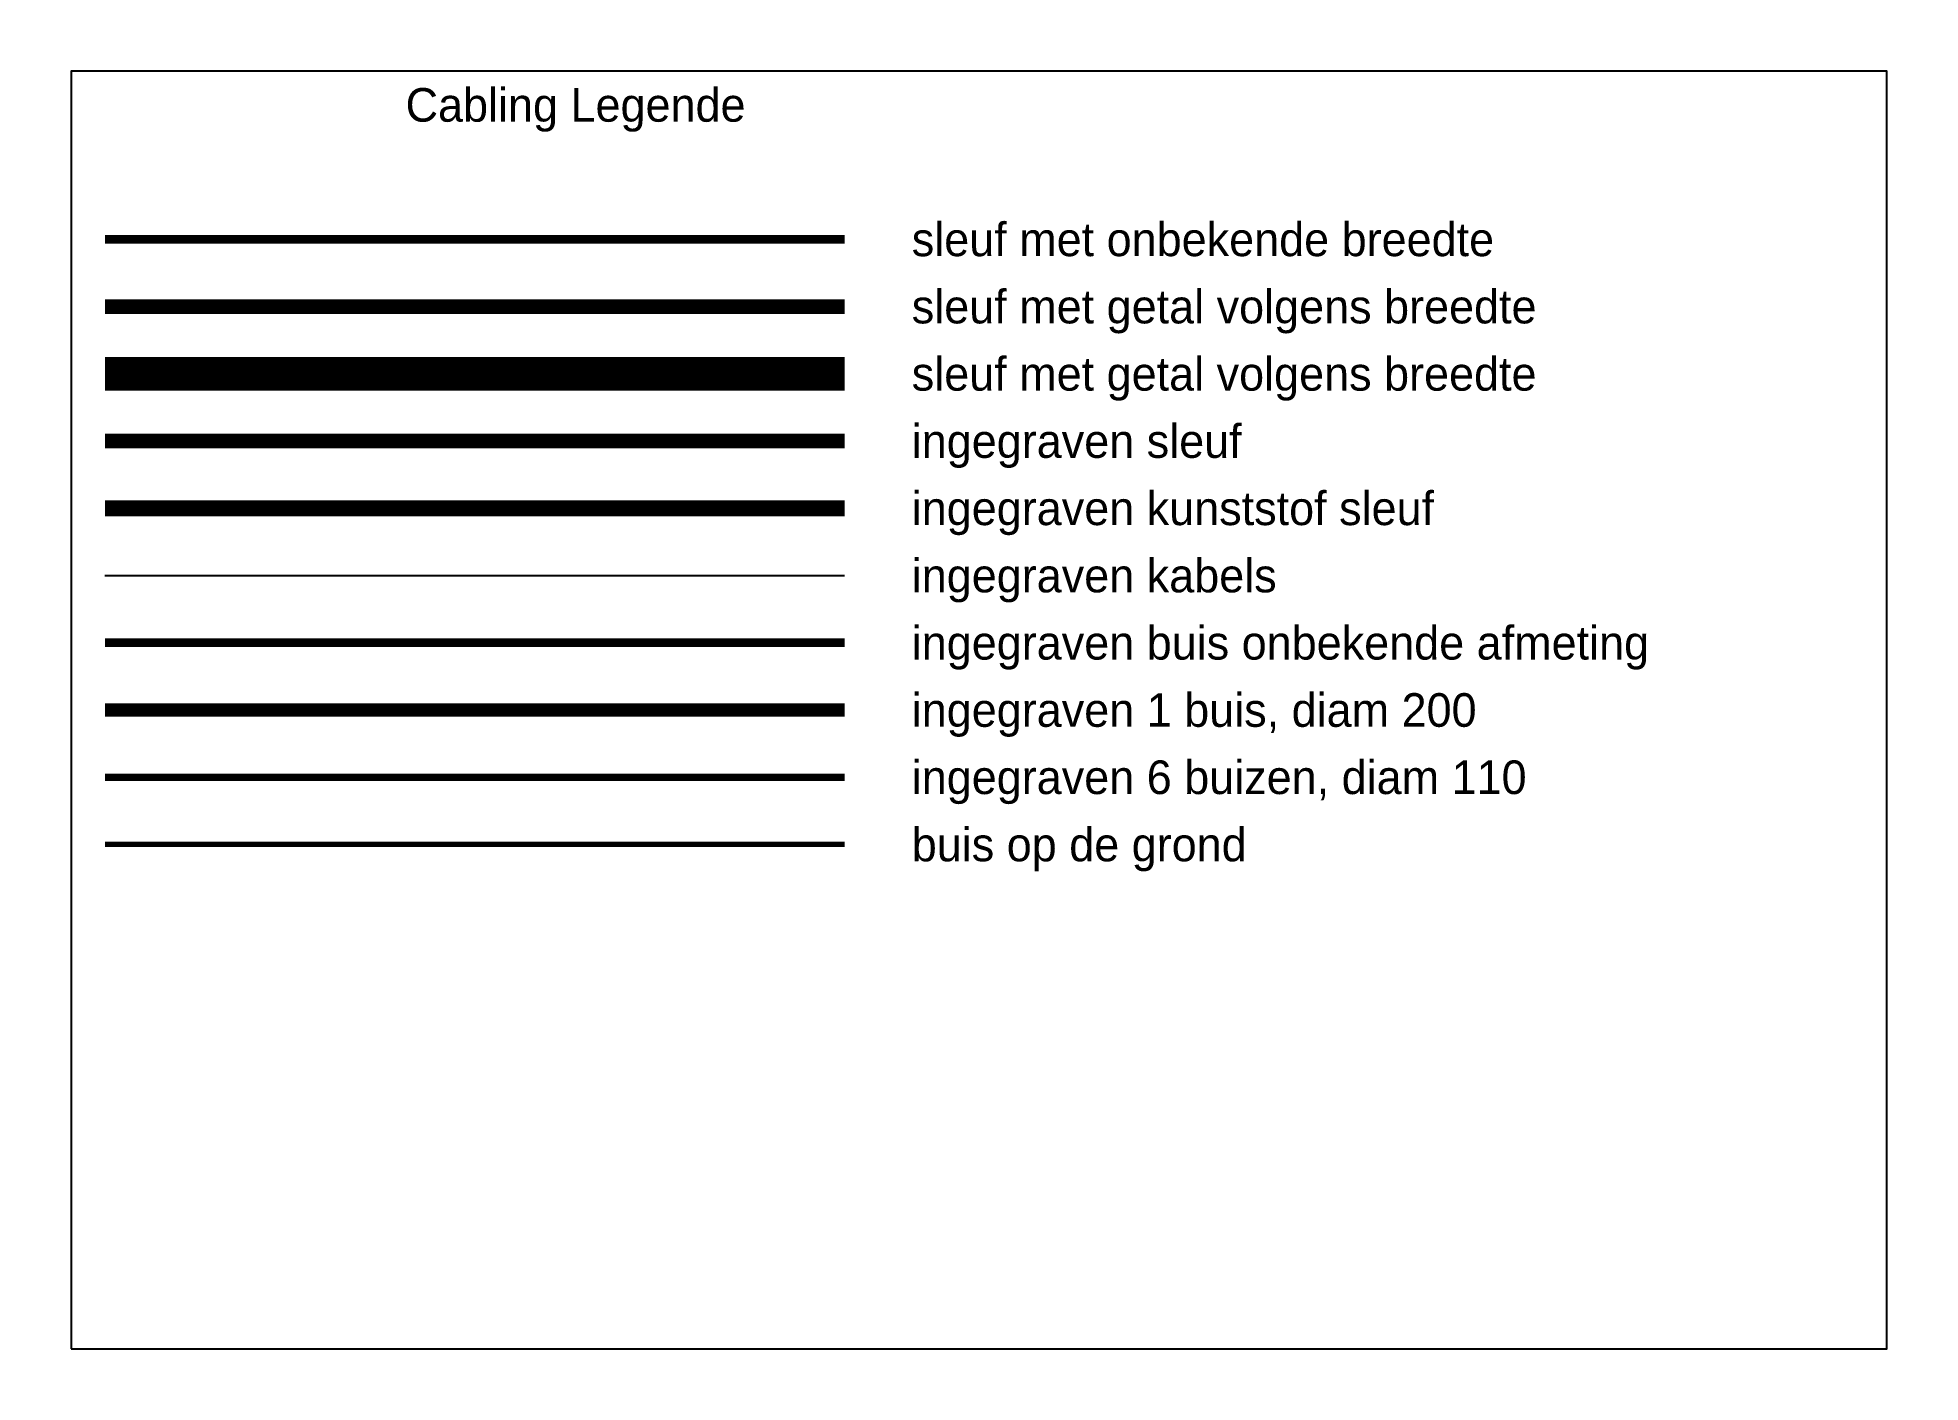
# Model space of a CAD drawing. Header units: metres. Extents: x 0 to 28, y 0 to 20.
import ezdxf
from ezdxf.enums import TextEntityAlignment as Align

# ---------------------------------------------------------------- set-up
doc = ezdxf.new("R2010")
doc.units = ezdxf.units.M
doc.set_wipeout_variables(frame=1)
for name, color, linetype in [('300-02-02_sleuven', 252, 'Continuous'), ('300-02-03_buizen op de grond', 252, 'Continuous'), ('300-02-04_ingegraven buizen', 250, 'Continuous'), ('300-02-08_ingegraven sleuven', 250, 'Continuous'), ('300-02-09_ingegraven', 250, 'Continuous')]:
    doc.layers.add(name, color=color, linetype=linetype)
doc.styles.add('ISOPLUS', font='isoplus.shx')
doc.styles.get("Standard").update_dxf_attribs({"font": 'isoplus.shx'})
doc.linetypes.add('BUIS..Ø....', pattern='A,2,0,1,["..%%C....",ISOPLUS,S=0.5,R=0,X=0.15,Y=-0.25],-1.9', length=4.9)
doc.linetypes.add('BUIS1Ø200', pattern='A,2,0,1,["1%%C200",ISOPLUS,S=0.5,R=0,X=0.15,Y=-0.25],-2.05', length=5.05)
doc.linetypes.add('BUIS1Ø80', pattern='A,2,0,1,["1%%C80",ISOPLUS,S=0.5,R=0,X=0.15,Y=-0.25],-1.7', length=4.7)
doc.linetypes.add('BUIS6Ø110', pattern='A,2,0,1,["6%%C110",ISOPLUS,S=0.5,R=0,X=0.15,Y=-0.25],-1.95', length=4.95)
doc.linetypes.add('Ingegraven', pattern='A,4.5,-0.25,["INGEGRAVEN",ISOPLUS,S=0.5,R=0,X=0,Y=-0.25],-4.25', length=9)
doc.linetypes.add('SLEUF...-SHORT', pattern='A,1.5,-0.1,["...",ISOPLUS,S=0.5,R=0,X=0,Y=-0.25],-1', length=2.6)
doc.linetypes.add('SLEUF220-SHORT', pattern='A,1.5,-0.1,["220",ISOPLUS,S=0.5,R=0,X=0,Y=-0.25],-1.1', length=2.7)
doc.linetypes.add('SLEUF240-Plastic-SHORT', pattern='A,1,-0.5,0,-0.5,1,-0.1,["240",ISOPLUS,S=0.5,R=0,X=0,Y=-0.25],-1.2', length=4.3)
doc.linetypes.add('SLEUF500-SHORT', pattern='A,1.5,-0.1,["500",ISOPLUS,S=0.5,R=0,X=0,Y=-0.25],-1.1', length=2.7)

msp = doc.modelspace()

# ---------------------------------------------------------------- wipeouts: each hides what was drawn before it
at = {"linetype": 'Continuous'}
msp.add_wipeout([(0, 0), (28, 0), (28, 20), (0, 20)], dxfattribs=at)

# ---------------------------------------------------------------- next in the draw order: linework, layer by layer
msp.add_lwpolyline([(0.5, 0.5), (27.5, 0.5), (27.5, 19.5), (0.5, 19.5)], close=True, dxfattribs=at)
at = {"layer": '300-02-02_sleuven', "linetype": 'SLEUF...-SHORT', "const_width": 0.13}
msp.add_lwpolyline([(1, 17), (12, 17)], dxfattribs=at)
at = {"layer": '300-02-02_sleuven', "linetype": 'SLEUF220-SHORT', "const_width": 0.22}
msp.add_lwpolyline([(1, 16), (12, 16)], dxfattribs=at)
at = {"layer": '300-02-02_sleuven', "linetype": 'SLEUF500-SHORT', "const_width": 0.5}
msp.add_lwpolyline([(1, 15), (12, 15)], dxfattribs=at)
at = {"layer": '300-02-03_buizen op de grond', "linetype": 'BUIS1Ø80', "const_width": 0.08}
msp.add_lwpolyline([(1, 8), (12, 8)], dxfattribs=at)
at = {"layer": '300-02-04_ingegraven buizen', "linetype": 'BUIS..Ø....', "const_width": 0.13}
msp.add_lwpolyline([(1, 11), (12, 11)], dxfattribs=at)
at = {"layer": '300-02-04_ingegraven buizen', "linetype": 'BUIS1Ø200', "const_width": 0.2}
msp.add_lwpolyline([(1, 10), (12, 10)], dxfattribs=at)
at = {"layer": '300-02-04_ingegraven buizen', "linetype": 'BUIS6Ø110', "const_width": 0.11}
msp.add_lwpolyline([(1, 9), (12, 9)], dxfattribs=at)
at = {"layer": '300-02-08_ingegraven sleuven', "linetype": 'SLEUF220-SHORT', "const_width": 0.22}
msp.add_lwpolyline([(1, 14), (12, 14)], dxfattribs=at)
at = {"layer": '300-02-08_ingegraven sleuven', "linetype": 'SLEUF240-Plastic-SHORT', "const_width": 0.24}
msp.add_lwpolyline([(1, 13), (12, 13)], dxfattribs=at)
at = {"layer": '300-02-09_ingegraven', "linetype": 'Ingegraven'}
msp.add_lwpolyline([(1, 12), (12, 12)], dxfattribs=at)

# ---------------------------------------------------------------- next in the draw order: texts
at = {"linetype": 'Continuous'}
msp.add_text('Cabling Legende', height=0.5, dxfattribs=at).set_placement((8, 19), align=Align.MIDDLE_CENTER)
for s, p in [('sleuf met onbekende breedte', (13, 17)), ('sleuf met getal volgens breedte', (13, 16)), ('sleuf met getal volgens breedte', (13, 15)), ('ingegraven sleuf', (13, 14)), ('ingegraven kunststof sleuf', (13, 13)), ('ingegraven kabels', (13, 12)), ('ingegraven buis onbekende afmeting', (13, 11)), ('ingegraven 1 buis, diam 200', (13, 10)), ('ingegraven 6 buizen, diam 110', (13, 9)), ('buis op de grond', (13, 8))]:
    msp.add_text(s, height=0.5, dxfattribs=at).set_placement(p, align=Align.MIDDLE_LEFT)

doc.saveas('drawing.dxf')
